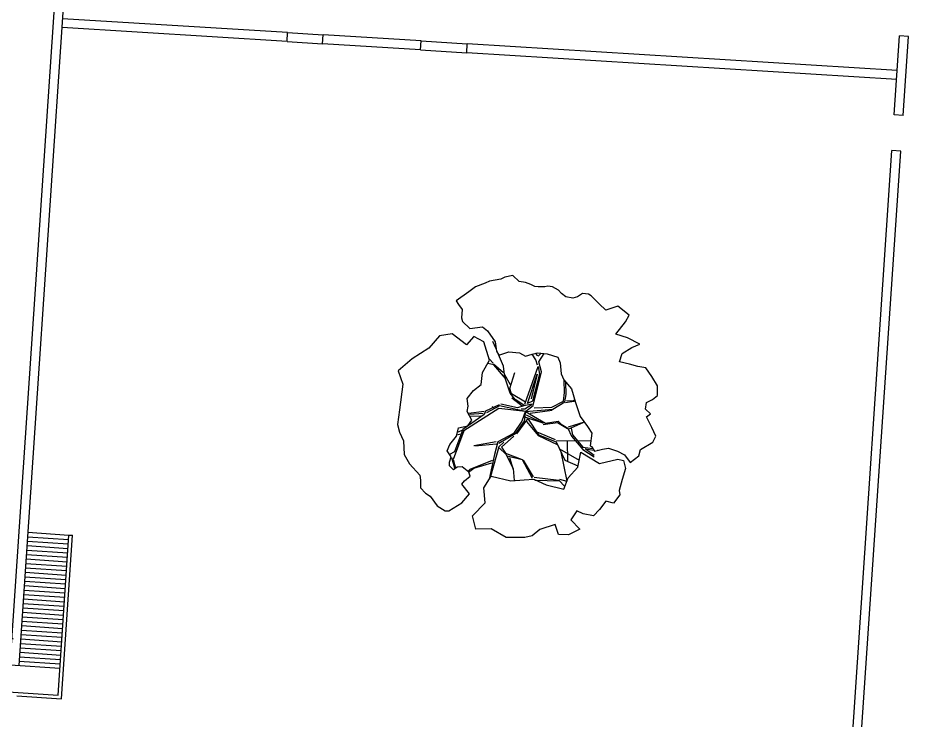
# Model space of a CAD drawing. Header units: millimetres. Extents: x 55520 to 96084, y -58491 to -49645.
# Drawn here: x 56726.6 to 56777.4, y -57994.7 to -57955.3 of the extents above; entities that cross this region are included whole.
import ezdxf

# ---------------------------------------------------------------- set-up
doc = ezdxf.new("R2010")
doc.units = ezdxf.units.MM
for name, color, linetype in [('Alvenaria Vista', 40, 'Continuous'), ('Cinza', 9, 'Continuous'), ('Linha Fina', 100, 'Continuous'), ('Árvores Existentes', 114, 'Continuous')]:
    doc.layers.add(name, color=color, linetype=linetype)

# ---------------------------------------------------------------- blocks, each defined once
blk = doc.blocks.new('ARBOL')
at = {"color": 0, "linetype": 'ByBlock'}
for p, q in [((-1.034, 4.388), (-1.216, 4.399)), ((-0.978, 4.411), (-1.203, 4.42)), ((-0.543, 3.996), (-1.034, 4.388)), ((-0.889, 4.31), (-0.907, 4.428)), ((-0.509, 4.007), (-0.889, 4.31)), ((-1.375, 4.169), (-1.336, 4.042)), ((-1.336, 4.131), (-1.358, 4.18)), ((-1.302, 3.638), (-1.336, 4.131)), ((-0.587, 4.074), (-0.58, 4.163)), ((-0.52, 4.03), (-0.529, 4.132)), ((-1.336, 4.042), (-1.347, 3.661)), ((-0.33, 3.169), (-0.543, 3.996)), ((-0.353, 3.494), (-0.509, 4.007)), ((-1.203, 3.549), (-1.65, 3.817)), ((-1.079, 3.416), (-1.604, 3.774)), ((-1.013, 3.448), (-0.912, 3.884)), ((-0.967, 3.437), (-0.9, 3.895)), ((-0.364, 3.572), (-0.3, 3.784)), ((-0.33, 3.505), (-0.263, 3.774)), ((-0.298, 3.471), (-0.236, 3.794)), ((-0.978, 3.405), (-1.203, 3.549)), ((-1.113, 3.416), (-1.269, 3.327)), ((-1.102, 3.37), (-1.246, 3.327)), ((-1.102, 3.37), (-0.967, 3.058)), ((-1.022, 3.292), (-1.079, 3.416)), ((-0.933, 3.013), (-1.013, 3.393)), ((-0.912, 3.047), (-0.978, 3.405)), ((-0.298, 3.448), (-0.353, 3.494)), ((-0.286, 3.136), (-0.341, 3.437)), ((-0.263, 3.136), (-0.298, 3.448)), ((-1.593, 3.281), (-1.837, 3.338)), ((-1.357, 3.282), (-1.614, 3.282)), ((-1.269, 3.327), (-1.593, 3.281)), ((-1.246, 3.327), (-1.48, 3.047)), ((-1.313, 3.315), (-1.48, 3.047)), ((-0.567, 2.667), (-0.33, 3.169)), ((-1.48, 3.047), (-1.906, 2.969)), ((-1.893, 2.935), (-1.502, 3.024)), ((-0.721, 2.678), (-0.944, 2.991)), ((-0.744, 2.756), (-0.933, 3.013)), ((-0.733, 2.802), (-0.912, 3.047)), ((-0.567, 2.667), (-0.286, 3.136)), ((-0.442, 2.802), (-0.263, 3.102)), ((0.207, 2.846), (0.553, 2.98)), ((0.33, 2.846), (0.565, 2.98)), ((0.553, 2.98), (0.619, 3.091)), ((0.587, 2.98), (0.695, 3.036)), ((-1.961, 2.935), (-2.139, 2.455)), ((-1.905, 2.924), (-2.117, 2.466)), ((-0.554, 2.666), (-0.733, 2.802)), ((-0.442, 2.666), (-0.442, 2.802)), ((-0.441, 2.701), (-0.218, 2.846)), ((-0.43, 2.656), (-0.262, 2.79)), ((-0.385, 2.611), (-0.129, 2.824)), ((-0.262, 2.79), (-0.106, 2.846)), ((-0.129, 2.824), (-0.017, 2.824)), ((-0.106, 2.846), (0.24, 2.846)), ((-0.017, 2.824), (0.262, 2.622)), ((0.05, 2.79), (0.285, 2.835)), ((0.24, 2.846), (0.464, 2.801)), ((0.464, 2.801), (0.72, 2.822)), ((0.848, 2.833), (1.011, 2.846)), ((-0.765, 2.712), (-1.112, 2.578)), ((-0.732, 2.667), (-1.101, 2.567)), ((-0.567, 2.667), (-0.921, 2.354)), ((-0.91, 2.399), (-0.687, 2.701)), ((-0.631, 2.678), (-0.91, 2.399)), ((-0.554, 2.666), (-0.744, 2.756)), ((-0.567, 2.667), (-0.698, 2.119)), ((-0.567, 2.667), (-0.497, 2.476)), ((-0.486, 2.733), (-0.509, 2.666)), ((-0.509, 2.666), (-0.465, 2.488)), ((-0.465, 2.488), (-0.442, 2.666)), ((-0.419, 2.632), (0.229, 2.13)), ((-2.117, 2.466), (-2.284, 2.39)), ((-2.106, 2.444), (-2.191, 2.315)), ((-1.112, 2.578), (-1.413, 2.265)), ((-1.101, 2.567), (-1.357, 2.265)), ((-1.313, 2.265), (-1.044, 2.578)), ((-0.631, 2.589), (-0.709, 2.142)), ((-0.553, 2.477), (-0.653, 2.13)), ((-0.497, 2.476), (0.105, 2.096)), ((-0.419, 2.577), (0.083, 2.197)), ((-0.408, 2.465), (-0.419, 2.577)), ((0.071, 2.153), (-0.408, 2.465)), ((0.083, 2.197), (-0.353, 2.476)), ((-1.581, 2.242), (-2.191, 2.315)), ((-1.514, 2.251), (-1.864, 1.941)), ((-1.357, 2.265), (-1.77, 2.22)), ((-1.335, 2.253), (-1.56, 1.588)), ((-0.933, 2.41), (-0.989, 2.119)), ((-0.921, 2.354), (-0.966, 2.097)), ((-1.77, 2.22), (-1.968, 2.002)), ((-1.825, 2.171), (-1.406, 2.041)), ((-0.989, 2.119), (-1.167, 1.963)), ((-1.044, 2.053), (-1.167, 1.952)), ((-0.966, 2.097), (-1.044, 2.053)), ((-0.698, 2.119), (-0.631, 1.84)), ((-0.653, 2.13), (-0.609, 1.862)), ((0.229, 2.13), (0.071, 2.153)), ((0.105, 2.096), (0.318, 2.084)), ((0.261, 2.13), (0.374, 2.13)), ((0.318, 2.084), (0.443, 1.93)), ((0.374, 2.13), (0.51, 2.162)), ((0.429, 2.063), (0.469, 1.983)), ((0.44, 2.063), (0.504, 2.095)), ((-1.346, 1.93), (-1.681, 1.796)), ((-1.324, 1.907), (-1.636, 1.784)), ((-1.167, 1.952), (-1.346, 1.93)), ((-1.19, 1.885), (-1.324, 1.907)), ((-1.19, 1.952), (-1.156, 1.616)), ((-1.156, 1.592), (-1.145, 1.941)), ((-0.609, 1.862), (-0.452, 1.784)), ((-1.681, 1.796), (-1.893, 1.628)), ((-1.871, 1.616), (-1.681, 1.751)), ((-1.681, 1.751), (-1.762, 1.589)), ((-1.636, 1.784), (-1.725, 1.6)), ((-0.653, 1.829), (-0.676, 1.661)), ((-0.62, 1.796), (-0.664, 1.673)), ((-0.664, 1.673), (-0.653, 1.631)), ((-0.631, 1.84), (-0.497, 1.762)), ((-0.497, 1.762), (-0.257, 1.692)), ((-0.452, 1.784), (-0.214, 1.71)), ((-1.795, 1.523), (-1.793, 1.527)), ((-0.676, 1.661), (-0.671, 1.632))]:
    blk.add_line(p, q, dxfattribs=at)
for p, q in [((-0.272, 3.281), (-0.266, 3.278)), ((-0.266, 3.278), (-0.257, 3.276))]:
    blk.add_line(p, q)
at = {"color": 0, "linetype": 'ByBlock', "flags": 128}
for points in [[(-2.006, 4.806), (-1.93, 4.502), (-1.803, 4.292), (-1.567, 4.384), (-1.517, 4.308), (-1.466, 4.165), (-1.382, 4.165), (-1.23, 4.258), (-1.205, 4.359), (-1.23, 4.452), (-1.129, 4.502), (-1.061, 4.477), (-0.969, 4.41), (-0.825, 4.452), (-0.715, 4.359), (-0.597, 4.174), (-0.446, 4.081), (-0.471, 3.887), (-0.386, 3.769), (-0.184, 3.803), (-0.091, 3.752), (0.069, 3.719), (0.179, 3.542), (0.246, 3.356), (0.474, 3.255), (0.668, 3.036), (1.064, 3.028), (1.233, 3.188), (1.115, 3.382), (1.427, 3.592), (1.469, 3.853), (1.301, 4.14), (1.199, 4.536), (1.056, 4.881), (0.769, 4.881), (0.288, 5.109), (0.01, 5.244), (-0.15, 5.261), (-0.344, 5.235), (-0.614, 5.311), (-0.833, 5.269), (-1.12, 5.143), (-1.222, 5.16), (-1.373, 5.21), (-1.508, 5.151), (-1.593, 5.075), (-1.829, 4.999), (-1.981, 4.881), (-2.006, 4.806)], [(-2.06, 1.565), (-2.097, 1.177), (-2.157, 1.08), (-2.327, 1.092), (-2.521, 1.226), (-2.715, 1.359), (-2.8, 1.371), (-2.922, 1.553), (-2.837, 1.686), (-2.958, 1.868), (-3.043, 2.025), (-2.934, 2.207), (-2.837, 2.316), (-2.97, 2.486), (-3.213, 2.377), (-3.249, 2.631), (-3.176, 2.825), (-2.958, 2.825), (-2.958, 3.153), (-3.031, 3.346), (-3.019, 3.504), (-2.897, 3.868), (-2.631, 4.098), (-2.533, 4.401), (-2.255, 4.377), (-2.085, 4.049), (-1.781, 3.977), (-1.599, 3.759), (-1.818, 3.407), (-1.89, 3.141), (-1.939, 2.947), (-2.133, 2.741), (-2.327, 2.425), (-2.133, 2.268), (-1.987, 2.013), (-1.721, 1.856), (-2.06, 1.565)], [(-1.677, 1.613), (-1.791, 1.581), (-1.802, 1.415), (-1.823, 1.29), (-1.937, 1.134), (-2.052, 1.02), (-2.239, 0.957), (-2.166, 0.749), (-2.052, 0.676), (-1.989, 0.385), (-1.896, 0.291), (-1.698, 0.312), (-1.458, 0.343), (-1.427, 0.25), (-1.302, 0.312), (-1.177, 0.25), (-1.156, 0.114), (-1.114, -0.01), (-0.927, -0.073), (-0.708, -0.021), (-0.5, 0.042), (-0.417, 0.187), (-0.323, 0.333), (-0.208, 0.51), (-0.063, 0.406), (-0.01, 0.177), (0, 0), (0.208, 0.198), (0.354, 0.406), (0.531, 0.135), (0.635, 0.021), (0.885, 0.187), (0.885, 0.447), (1.052, 0.531), (1.135, 0.572), (1.26, 0.635), (1.312, 0.676), (1.364, 0.791), (1.333, 0.905), (1.333, 1.009), (1.406, 1.134), (1.5, 1.196), (1.583, 1.238), (1.687, 1.332), (1.729, 1.415), (1.74, 1.477), (1.781, 1.613), (1.812, 1.675), (1.875, 1.737), (1.948, 1.831), (2.01, 1.945), (2.166, 2.029), (2.187, 2.195), (2.177, 2.289), (2.208, 2.518), (2.198, 2.622), (2.187, 2.83), (2.135, 2.996), (2.041, 3.298), (1.958, 3.277), (1.833, 3.236), (1.677, 3.308), (1.594, 3.308), (1.416, 3.215), (1.364, 2.955), (1.25, 2.882), (0.989, 2.809), (0.802, 2.84), (0.708, 2.819), (0.708, 2.601), (0.614, 2.403), (0.51, 2.31), (0.51, 2.164), (0.5, 2.05), (0.417, 1.873), (0.281, 1.685), (0.156, 1.675), (-0.063, 1.727), (-0.198, 1.717), (-0.427, 1.623), (-0.719, 1.633), (-1.021, 1.633), (-1.26, 1.561), (-1.416, 1.519), (-1.656, 1.633), (-1.677, 1.613)]]:
    blk.add_lwpolyline(points, dxfattribs=at)

msp = doc.modelspace()

# ---------------------------------------------------------------- linework, layer by layer
at = {"layer": 'Alvenaria Vista'}
for p, q in [((56726.2, -57991.608), (56729.084, -57948.819)), ((56726.699, -57991.642), (56729.539, -57949.498)), ((56741.771, -57956.118), (56729.145, -57955.335)), ((56741.738, -57956.617), (56729.112, -57955.834)), ((56741.738, -57956.617), (56741.771, -57956.118)), ((56743.734, -57956.741), (56743.768, -57956.242)), ((56749.257, -57956.583), (56743.768, -57956.242)), ((56749.223, -57957.081), (56743.734, -57956.741)), ((56749.223, -57957.081), (56749.257, -57956.583)), ((56751.819, -57957.242), (56751.852, -57956.744)), ((56775.976, -57958.24), (56751.852, -57956.744)), ((56775.808, -57960.735), (56776.106, -57956.305)), ((56776.605, -57956.336), (56776.106, -57956.305)), ((56776.307, -57960.768), (56776.605, -57956.336)), ((56775.942, -57958.739), (56751.819, -57957.242)), ((56776.307, -57960.768), (56775.808, -57960.735)), ((56771.679, -58022.005), (56775.673, -57962.73)), ((56772.178, -58022.039), (56776.172, -57962.764)), ((56776.172, -57962.764), (56775.673, -57962.73)), ((56728.893, -57993.293), (56729.498, -57984.313)), ((56729.079, -57993.506), (56729.697, -57984.327)), ((56729.498, -57984.313), (56729.697, -57984.327)), ((56726.867, -57989.147), (56729.162, -57989.302)), ((56726.833, -57989.646), (56729.128, -57989.801)), ((56726.85, -57989.397), (56729.145, -57989.552)), ((56726.8, -57990.145), (56729.094, -57990.3)), ((56726.816, -57989.896), (56729.111, -57990.05)), ((56726.766, -57990.644), (56729.061, -57990.799)), ((56726.783, -57990.395), (56729.078, -57990.549)), ((56726.732, -57991.143), (56729.027, -57991.298)), ((56726.749, -57990.893), (56729.044, -57991.048)), ((56728.993, -57991.796), (56726.2, -57991.608)), ((56726.715, -57991.392), (56729.01, -57991.547)), ((56726.099, -57993.105), (56728.893, -57993.293)), ((56726.584, -57993.338), (56729.079, -57993.506))]:
    msp.add_line(p, q, dxfattribs=at)
msp.add_open_spline([(56935.313, -57988.359), (56871.727, -58002.475), (56808.141, -58016.592), (56744.555, -58030.709), (56734.303, -58031.635), (56724.051, -58032.562), (56713.8, -58033.488), (56701.406, -58031.249), (56689.013, -58029.01), (56676.619, -58026.771), (56668.724, -58019.114), (56660.828, -58011.458), (56652.932, -58003.802), (56653.173, -57946.801), (56653.413, -57889.801), (56653.654, -57832.8), (56653.132, -57813.458), (56652.61, -57794.116), (56652.088, -57774.774)], degree=3, knots=[20.322416, 20.322416, 20.322416, 20.322416, 21.305376, 21.305376, 21.305376, 22.305376, 22.305376, 22.305376, 23.305376, 23.305376, 23.305376, 24.305376, 24.305376, 24.305376, 25.305376, 25.305376, 25.305376, 25.593369, 25.593369, 25.593369, 25.593369], dxfattribs=at)
at = {"layer": 'Cinza'}
for points, knots in [([(56730.859, -57925.343), (56726.948, -57925.443), (56720.799, -57925.601), (56713.545, -57934.666), (56718.777, -57944.778), (56727.602, -57953.305), (56723.864, -57966.225), (56722.879, -57976.699), (56720.667, -57986.51), (56724.686, -57989.336), (56726.29, -57990.273)], [0, 0, 0, 0, 11.083991, 17.426146, 31.802342, 39.514525, 54.071181, 65.075007, 74.264099, 79.435321, 79.435321, 79.435321, 79.435321]), ([(56730.815, -57925.494), (56730.385, -57925.505), (56729.955, -57925.516), (56728.638, -57925.559), (56727.757, -57925.599), (56725.163, -57925.822), (56723.503, -57926.109), (56721.337, -57926.976), (56720.708, -57927.299), (56718.925, -57928.494), (56717.87, -57929.598), (56716.783, -57931.399), (56716.508, -57931.989), (56715.738, -57934.335), (56715.818, -57936.197), (56716.84, -57939.928), (56717.782, -57941.793), (56719.406, -57944.268), (56719.925, -57944.982), (56721.533, -57947.026), (56722.688, -57948.251), (56724.06, -57950.084), (56724.437, -57950.648), (56725.015, -57951.725), (56725.233, -57952.233), (56725.569, -57953.289), (56725.691, -57953.835), (56725.94, -57955.521), (56725.951, -57956.705), (56725.735, -57959.708), (56725.395, -57961.564), (56724.778, -57964.603), (56724.519, -57965.803), (56723.635, -57970.468), (56723.32, -57973.617), (56722.572, -57978.098), (56722.393, -57979.042), (56722.08, -57980.929), (56721.949, -57981.873), (56721.861, -57983.484), (56721.872, -57984.167), (56722.041, -57985.423), (56722.191, -57986), (56722.683, -57987.08), (56723.041, -57987.577), (56723.93, -57988.494), (56724.458, -57988.914), (56725.457, -57989.599), (56725.904, -57989.874), (56726.365, -57990.143)], [0.045134, 0.045134, 0.045134, 0.045134, 1.264257, 1.264257, 3.792772, 3.792772, 8.8498, 8.8498, 11.053605, 11.053605, 15.461214, 15.461214, 17.458397, 17.458397, 23.257917, 23.257917, 29.057437, 29.057437, 31.512365, 31.512365, 36.42222, 36.42222, 38.540833, 38.540833, 40.28934, 40.28934, 42.037847, 42.037847, 45.534861, 45.534861, 50.691379, 50.691379, 54.119792, 54.119792, 64.500717, 64.500717, 67.149564, 67.149564, 69.798411, 69.798411, 71.85844, 71.85844, 73.825345, 73.825345, 75.883751, 75.883751, 77.942156, 77.942156, 79.435321, 79.435321, 79.435321, 79.435321])]:
    msp.add_open_spline(points, degree=3, knots=knots, dxfattribs=at)
at = {"layer": 'Linha Fina'}
for p, q in [((56741.771, -57956.118), (56743.768, -57956.242)), ((56741.738, -57956.617), (56743.734, -57956.741)), ((56749.257, -57956.583), (56751.852, -57956.744)), ((56749.223, -57957.081), (56751.819, -57957.242)), ((56727.203, -57984.159), (56729.498, -57984.313)), ((56727.169, -57984.658), (56729.464, -57984.812)), ((56727.186, -57984.408), (56729.481, -57984.563)), ((56727.136, -57985.156), (56729.431, -57985.311)), ((56727.153, -57984.907), (56729.447, -57985.062)), ((56727.102, -57985.655), (56729.397, -57985.81)), ((56727.119, -57985.406), (56729.414, -57985.561)), ((56727.068, -57986.154), (56729.363, -57986.309)), ((56727.085, -57985.905), (56729.38, -57986.059)), ((56727.035, -57986.653), (56729.33, -57986.808)), ((56727.052, -57986.404), (56729.346, -57986.558)), ((56727.001, -57987.152), (56729.296, -57987.307)), ((56727.018, -57986.903), (56729.313, -57987.057)), ((56726.968, -57987.651), (56729.262, -57987.805)), ((56726.984, -57987.401), (56729.279, -57987.556)), ((56726.934, -57988.15), (56729.229, -57988.304)), ((56726.951, -57987.9), (56729.246, -57988.055)), ((56726.9, -57988.649), (56729.195, -57988.803)), ((56726.917, -57988.399), (56729.212, -57988.554)), ((56726.884, -57988.898), (56729.178, -57989.053))]:
    msp.add_line(p, q, dxfattribs=at)

# ---------------------------------------------------------------- block references
at = {"layer": 'Árvores Existentes', "xscale": 2.731770105592819, "yscale": 2.731770105592819, "zscale": 2.731770105592819, "rotation": 108.4655024760387}
msp.add_blockref('ARBOL', (56761.54, -57973.606), dxfattribs=at)

doc.saveas('drawing.dxf')
